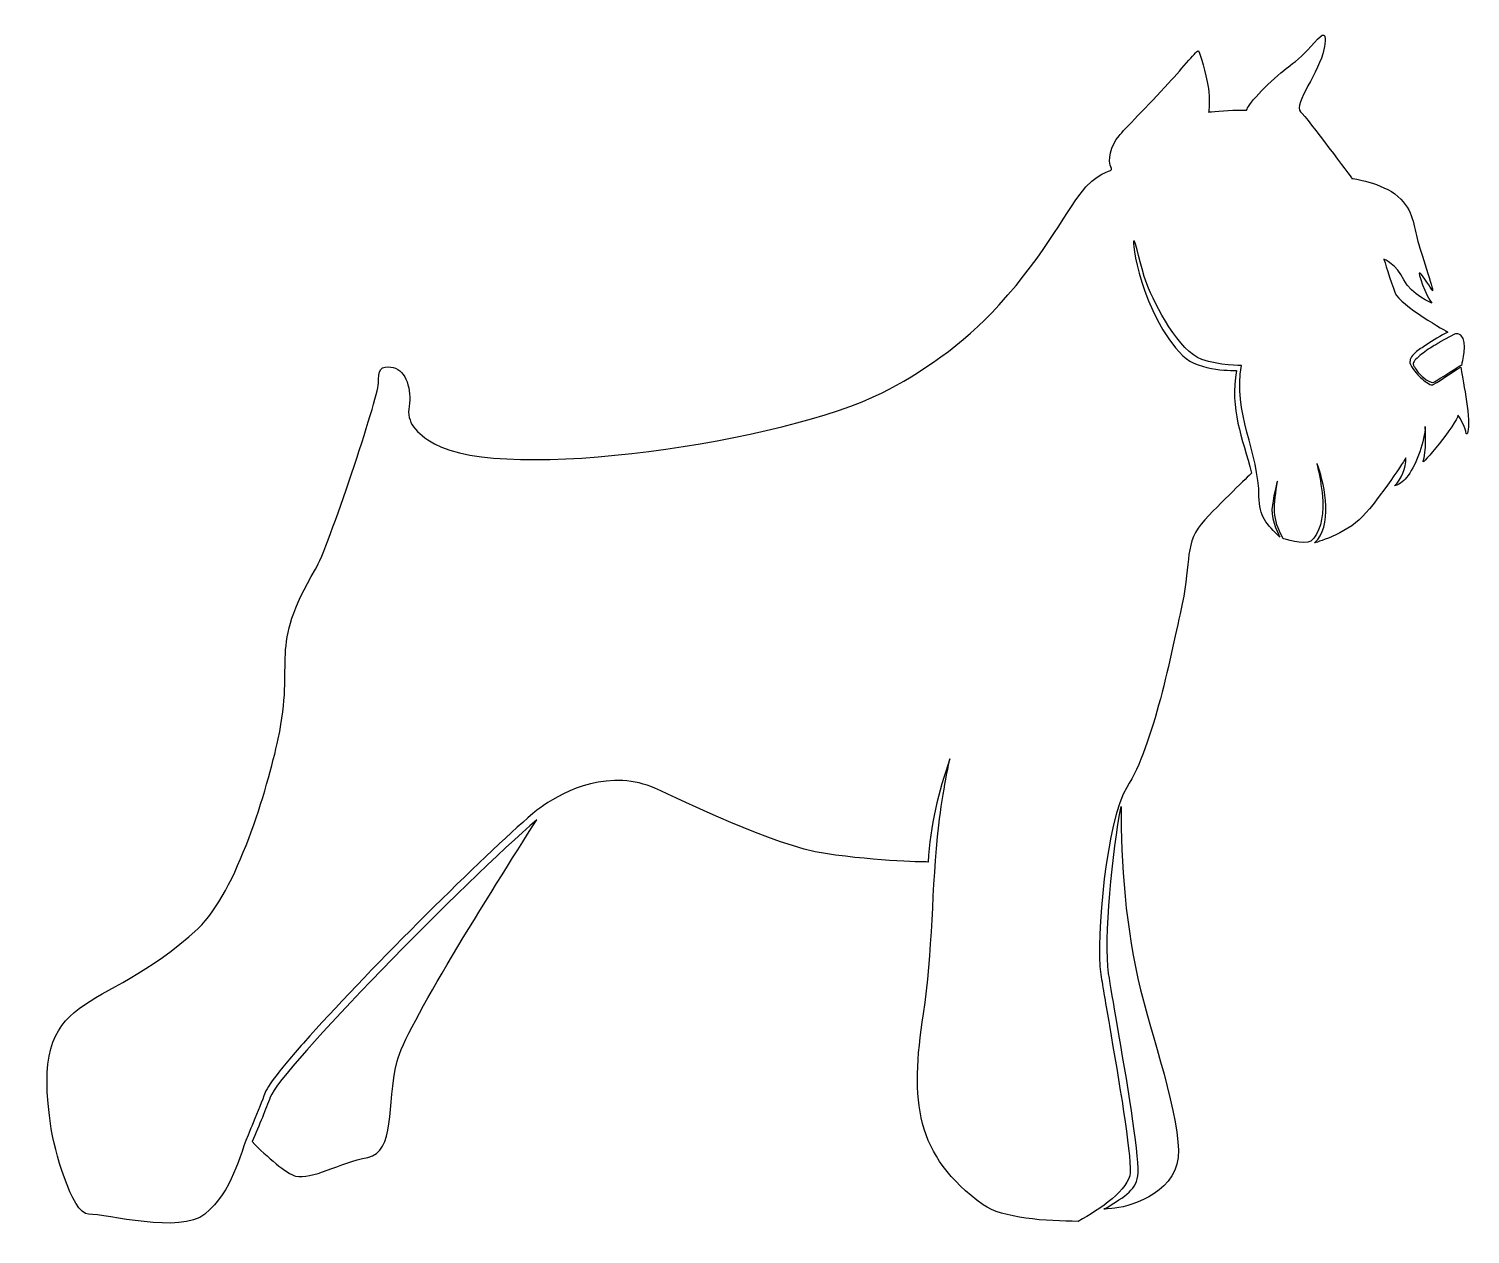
# Model space of a CAD drawing. Header units: centimetres. Extents: x -10 to 9.8, y -8.3 to 8.2.
import ezdxf

# ---------------------------------------------------------------- set-up
doc = ezdxf.new("R2010")
doc.units = ezdxf.units.CM
doc.header["$MEASUREMENT"] = 0
doc.layers.add('Camada 1', color=7, linetype='Continuous')

msp = doc.modelspace()

# ---------------------------------------------------------------- linework, layer by layer
at = {"layer": 'Camada 1'}
for points, knots in [([(6.17462, 7.08075), (6.17462, 7.08075), (6.19576, 7.27223), (6.17052, 7.40465), (6.17052, 7.40465), (6.12549, 7.64068), (6.06826, 7.86039), (6.03548, 7.91672), (6.03548, 7.91672), (6.02074, 7.94209), (5.8303, 7.69759), (5.62508, 7.47492), (5.62508, 7.47492), (5.3438, 7.16988), (5.01156, 6.83558), (4.94828, 6.75642), (4.94828, 6.75642), (4.83858, 6.61942), (4.77918, 6.41836), (4.84303, 6.3088), (4.84303, 6.3088), (4.87309, 6.25739), (4.71587, 6.30012), (4.49481, 6.05379), (4.49481, 6.05379), (4.24412, 5.77458), (3.96697, 5.16812), (3.30649, 4.43954), (3.30649, 4.43954), (2.80127, 3.88235), (2.2176, 3.4972), (1.70267, 3.23627), (1.70267, 3.23627), (0.39335, 2.57293), (-3.46636, 1.98752), (-4.42913, 2.53764), (-4.42913, 2.53764), (-4.68517, 2.68388), (-4.81312, 2.83024), (-4.77655, 3.04971), (-4.77655, 3.04971), (-4.73998, 3.26908), (-4.81312, 3.5434), (-4.99602, 3.57996), (-4.99602, 3.57996), (-5.17882, 3.61653), (-5.19721, 3.54339), (-5.19721, 3.36059), (-5.19721, 3.36059), (-5.19721, 3.17768), (-5.89209, 1.09295), (-6.05671, 0.81866), (-6.05671, 0.81866), (-6.71399, -0.27701), (-6.33217, -0.40988), (-6.56865, -1.50383), (-6.56865, -1.50383), (-6.71502, -2.18053), (-7.13557, -3.60692), (-7.6659, -4.10061), (-7.6659, -4.10061), (-9.02201, -5.36324), (-9.98446, -4.84947), (-9.67757, -6.84382), (-9.67757, -6.84382), (-9.641, -7.08155), (-9.40325, -8.01418), (-9.1655, -8.01418), (-9.1655, -8.01418), (-8.92788, -8.01418), (-7.90373, -8.2885), (-7.57459, -8.01418), (-7.57459, -8.01418), (-7.18396, -7.68869), (-7.11792, -7.24186), (-6.95203, -6.85774), (-6.95203, -6.85774), (-6.93888, -6.82726), (-6.92555, -6.79604), (-6.91229, -6.76442), (-6.91229, -6.76442), (-6.91229, -6.76442), (-6.91204, -6.76442), (-6.91204, -6.76442), (-6.91204, -6.76442), (-6.84579, -6.60686), (-6.78922, -6.46197), (-6.74707, -6.34955), (-6.74707, -6.34955), (-6.74707, -6.34955), (-6.74707, -6.34931), (-6.74707, -6.34931), (-6.74707, -6.34931), (-6.74707, -6.34931), (-6.74707, -6.3492), (-6.74707, -6.3492), (-6.74707, -6.3492), (-6.72421, -6.28877), (-6.65338, -6.18558), (-6.54588, -6.05091), (-6.54588, -6.05091), (-6.44076, -5.91917), (-6.29955, -5.75545), (-6.13345, -5.57082), (-6.13345, -5.57082), (-5.2808, -4.62253), (-3.76128, -3.10953), (-3.08217, -2.52891), (-3.08217, -2.52891), (-2.98025, -2.44184), (-2.47299, -2.04253), (-1.84953, -2.07531), (-1.84953, -2.07531), (-1.69483, -2.08343), (-1.54973, -2.12135), (-1.41172, -2.18056), (-1.41172, -2.18056), (-1.02773, -2.34508), (0.1975, -2.96682), (0.92905, -3.0766), (0.92905, -3.0766), (1.66057, -3.1863), (2.3342, -3.19143), (2.3342, -3.19143), (2.3342, -3.19143), (2.35751, -2.68806), (2.47461, -2.23755), (2.62977, -1.77816), (2.62977, -1.77816), (2.62977, -1.77816), (2.53312, -2.2193), (2.47875, -2.686), (2.47875, -2.686), (2.38003, -3.53489), (2.40025, -4.43931), (2.26954, -5.27206), (2.26954, -5.27206), (2.08161, -6.46872), (2.15212, -7.21098), (3.087, -7.88622), (3.087, -7.88622), (3.34383, -8.07177), (3.95737, -8.11244), (4.38819, -8.11268), (4.38819, -8.11268), (4.68661, -7.94517), (5.08923, -7.67704), (5.09976, -7.445), (5.09976, -7.445), (5.11278, -7.15914), (4.94347, -6.17661), (4.8148, -5.42962), (4.8148, -5.42962), (4.76612, -5.14675), (4.72317, -4.89746), (4.69828, -4.7335), (4.69828, -4.7335), (4.69828, -4.7335), (4.6978, -4.73054), (4.6978, -4.73054), (4.6978, -4.73054), (4.62194, -4.22945), (4.78233, -2.59771), (5.05314, -2.17017), (5.05314, -2.17017), (5.42125, -1.58729), (5.66049, -0.34867), (5.81175, 0.34308), (5.81175, 0.34308), (5.93973, 0.92829), (5.83003, 1.18432), (6.12264, 1.49518), (6.12264, 1.49518), (6.41524, 1.80607), (6.76277, 2.13534), (6.76277, 2.13534), (6.76277, 2.13534), (6.6372, 2.6217), (6.4599, 3.00764), (6.55618, 3.54062), (6.55618, 3.54062), (6.55618, 3.54062), (6.04217, 3.52223), (5.82294, 3.74147), (5.82294, 3.74147), (5.26059, 4.30392), (5.10351, 5.34942), (5.15341, 5.31733), (5.15341, 5.31733), (5.17923, 5.30077), (5.22744, 4.99755), (5.32811, 4.72792), (5.32811, 4.72792), (5.43926, 4.43018), (5.77459, 3.80011), (6.08204, 3.69144), (6.08204, 3.69144), (6.31522, 3.60908), (6.62631, 3.60908), (6.62631, 3.60908), (6.62631, 3.60908), (6.50259, 2.98117), (6.86417, 2.40523), (6.86417, 1.81364), (6.86417, 1.81364), (6.86417, 1.54228), (6.97238, 1.43089), (7.14751, 1.25952), (7.14751, 1.25952), (7.14751, 1.25952), (7.03316, 1.48846), (7.04229, 1.63507), (7.04229, 1.63507), (7.05155, 1.78152), (7.11553, 2.0243), (7.11553, 2.0243), (7.11553, 2.0243), (7.09965, 1.86904), (7.06595, 1.7291), (7.07637, 1.60398), (7.07637, 1.60398), (7.08709, 1.47486), (7.11772, 1.38782), (7.19324, 1.23883), (7.19324, 1.23883), (7.19324, 1.23883), (7.49063, 1.14033), (7.57292, 1.20443), (7.57292, 1.20443), (7.69413, 1.29891), (7.74805, 1.5201), (7.73744, 1.75066), (7.73744, 1.75066), (7.72291, 2.06668), (7.61748, 2.38029), (7.67357, 2.22583), (7.67357, 2.22583), (7.77057, 1.9586), (7.87534, 1.3966), (7.6256, 1.1793), (7.6256, 1.1793), (7.6256, 1.1793), (8.04534, 1.2931), (8.28288, 1.53977), (8.28288, 1.53977), (8.52042, 1.78641), (8.87676, 2.34373), (8.87676, 2.34373), (8.87676, 2.34373), (8.8811, 2.20056), (8.81289, 2.05309), (8.72148, 1.95998), (8.72148, 1.95998), (8.80922, 1.99049), (8.84946, 2.02647), (8.90579, 2.10222), (8.90579, 2.10222), (9.02562, 2.26319), (9.13338, 2.58093), (9.14172, 2.7732), (9.14172, 2.7732), (9.14172, 2.7732), (9.15998, 2.38945), (9.11428, 2.29803), (9.11428, 2.29803), (9.06859, 2.20675), (9.58032, 2.81878), (9.58934, 2.92845), (9.58934, 2.92845), (9.59072, 2.94467), (9.69274, 2.75629), (9.70345, 2.67265), (9.70345, 2.67265), (9.70951, 2.65974), (9.72642, 2.69641), (9.73099, 2.73091), (9.73099, 2.73091), (9.75658, 2.91863), (9.6478, 3.46074), (9.62659, 3.58573), (9.62659, 3.58573), (9.49361, 3.5126), (9.38264, 3.41915), (9.25035, 3.34787), (9.25035, 3.34787), (9.24601, 3.34546), (9.24106, 3.34387), (9.23596, 3.34319), (9.23596, 3.34319), (9.23596, 3.34319), (9.23596, 3.34319), (9.23596, 3.34319), (9.23596, 3.34319), (9.20215, 3.33816), (9.12878, 3.39907), (9.07634, 3.44294), (9.07634, 3.44294), (9.04266, 3.47128), (8.93902, 3.59579), (8.93182, 3.64368), (8.93182, 3.64368), (8.92634, 3.68046), (8.94531, 3.7361), (9.00289, 3.78444), (9.00289, 3.78444), (9.05192, 3.82556), (9.10399, 3.85641), (9.15669, 3.89173), (9.15669, 3.89173), (9.2458, 3.95147), (9.35502, 4.01796), (9.45009, 4.06572), (9.45009, 4.06572), (9.45009, 4.06572), (8.79453, 4.4359), (8.73066, 4.60031), (8.73066, 4.60031), (8.66668, 4.76483), (8.5753, 5.06635), (8.5753, 5.06635), (8.5753, 5.06635), (8.5753, 5.06635), (8.74884, 4.99322), (8.84936, 4.78311), (8.84936, 4.78311), (8.94993, 4.573), (9.23314, 4.46333), (9.23314, 4.46333), (9.23314, 4.46333), (9.15911, 4.53942), (9.0187, 4.92011), (9.06952, 4.87497), (9.06952, 4.87497), (9.11294, 4.83647), (9.22136, 4.66531), (9.23758, 4.63687), (9.23758, 4.63687), (9.27415, 4.57289), (9.10505, 5.09822), (9.04107, 5.3083), (9.04107, 5.3083), (8.9772, 5.51851), (8.98646, 5.7333), (8.7672, 5.92504), (8.7672, 5.92504), (8.54783, 6.11697), (8.13678, 6.17171), (8.13678, 6.17171), (8.13678, 6.17171), (8.13678, 6.17171), (7.53377, 6.98493), (7.43323, 7.08537), (7.43323, 7.08537), (7.33279, 7.18591), (7.69829, 7.64269), (7.75314, 7.93505), (7.75314, 7.93505), (7.76423, 7.99434), (7.76936, 8.04176), (7.77005, 8.07856), (7.77005, 8.07856), (7.77291, 8.22011), (7.6662, 8.07398), (7.52931, 7.92878), (7.52931, 7.92878), (7.42295, 7.81591), (7.28756, 7.71444), (7.24142, 7.67925), (7.24142, 7.67925), (7.04957, 7.53312), (6.70365, 7.19231), (6.70365, 7.11931), (6.70365, 7.11931), (6.70365, 7.09187), (6.64219, 7.10936), (6.55969, 7.10754), (6.55969, 7.10754), (6.42209, 7.10451), (6.17462, 7.08075), (6.17462, 7.08075), (6.17462, 7.08075), (6.17462, 7.08075), (6.17462, 7.08075), (6.17462, 7.08075)], [0, 0, 0, 0, 0.01030928, 0.01030928, 0.01030928, 0.01030928, 0.02061856, 0.02061856, 0.02061856, 0.02061856, 0.03092784, 0.03092784, 0.03092784, 0.03092784, 0.04123711, 0.04123711, 0.04123711, 0.04123711, 0.05154639, 0.05154639, 0.05154639, 0.05154639, 0.06185567, 0.06185567, 0.06185567, 0.06185567, 0.07216495, 0.07216495, 0.07216495, 0.07216495, 0.08247423, 0.08247423, 0.08247423, 0.08247423, 0.09278351, 0.09278351, 0.09278351, 0.09278351, 0.10309278, 0.10309278, 0.10309278, 0.10309278, 0.11340206, 0.11340206, 0.11340206, 0.11340206, 0.12371134, 0.12371134, 0.12371134, 0.12371134, 0.13402062, 0.13402062, 0.13402062, 0.13402062, 0.1443299, 0.1443299, 0.1443299, 0.1443299, 0.15463918, 0.15463918, 0.15463918, 0.15463918, 0.16494845, 0.16494845, 0.16494845, 0.16494845, 0.17525773, 0.17525773, 0.17525773, 0.17525773, 0.18556701, 0.18556701, 0.18556701, 0.18556701, 0.19587629, 0.19587629, 0.19587629, 0.19587629, 0.20618557, 0.20618557, 0.20618557, 0.20618557, 0.21649485, 0.21649485, 0.21649485, 0.21649485, 0.22680412, 0.22680412, 0.22680412, 0.22680412, 0.2371134, 0.2371134, 0.2371134, 0.2371134, 0.24742268, 0.24742268, 0.24742268, 0.24742268, 0.25773196, 0.25773196, 0.25773196, 0.25773196, 0.26804124, 0.26804124, 0.26804124, 0.26804124, 0.27835052, 0.27835052, 0.27835052, 0.27835052, 0.28865979, 0.28865979, 0.28865979, 0.28865979, 0.29896907, 0.29896907, 0.29896907, 0.29896907, 0.30927835, 0.30927835, 0.30927835, 0.30927835, 0.31958763, 0.31958763, 0.31958763, 0.31958763, 0.32989691, 0.32989691, 0.32989691, 0.32989691, 0.34020619, 0.34020619, 0.34020619, 0.34020619, 0.35051546, 0.35051546, 0.35051546, 0.35051546, 0.36082474, 0.36082474, 0.36082474, 0.36082474, 0.37113402, 0.37113402, 0.37113402, 0.37113402, 0.3814433, 0.3814433, 0.3814433, 0.3814433, 0.39175258, 0.39175258, 0.39175258, 0.39175258, 0.40206186, 0.40206186, 0.40206186, 0.40206186, 0.41237113, 0.41237113, 0.41237113, 0.41237113, 0.42268041, 0.42268041, 0.42268041, 0.42268041, 0.43298969, 0.43298969, 0.43298969, 0.43298969, 0.44329897, 0.44329897, 0.44329897, 0.44329897, 0.45360825, 0.45360825, 0.45360825, 0.45360825, 0.46391753, 0.46391753, 0.46391753, 0.46391753, 0.4742268, 0.4742268, 0.4742268, 0.4742268, 0.48453608, 0.48453608, 0.48453608, 0.48453608, 0.49484536, 0.49484536, 0.49484536, 0.49484536, 0.50515464, 0.50515464, 0.50515464, 0.50515464, 0.51546392, 0.51546392, 0.51546392, 0.51546392, 0.5257732, 0.5257732, 0.5257732, 0.5257732, 0.53608247, 0.53608247, 0.53608247, 0.53608247, 0.54639175, 0.54639175, 0.54639175, 0.54639175, 0.55670103, 0.55670103, 0.55670103, 0.55670103, 0.56701031, 0.56701031, 0.56701031, 0.56701031, 0.57731959, 0.57731959, 0.57731959, 0.57731959, 0.58762887, 0.58762887, 0.58762887, 0.58762887, 0.59793814, 0.59793814, 0.59793814, 0.59793814, 0.60824742, 0.60824742, 0.60824742, 0.60824742, 0.6185567, 0.6185567, 0.6185567, 0.6185567, 0.62886598, 0.62886598, 0.62886598, 0.62886598, 0.63917526, 0.63917526, 0.63917526, 0.63917526, 0.64948454, 0.64948454, 0.64948454, 0.64948454, 0.65979381, 0.65979381, 0.65979381, 0.65979381, 0.67010309, 0.67010309, 0.67010309, 0.67010309, 0.68041237, 0.68041237, 0.68041237, 0.68041237, 0.69072165, 0.69072165, 0.69072165, 0.69072165, 0.70103093, 0.70103093, 0.70103093, 0.70103093, 0.71134021, 0.71134021, 0.71134021, 0.71134021, 0.72164948, 0.72164948, 0.72164948, 0.72164948, 0.73195876, 0.73195876, 0.73195876, 0.73195876, 0.74226804, 0.74226804, 0.74226804, 0.74226804, 0.75257732, 0.75257732, 0.75257732, 0.75257732, 0.7628866, 0.7628866, 0.7628866, 0.7628866, 0.77319588, 0.77319588, 0.77319588, 0.77319588, 0.78350515, 0.78350515, 0.78350515, 0.78350515, 0.79381443, 0.79381443, 0.79381443, 0.79381443, 0.80412371, 0.80412371, 0.80412371, 0.80412371, 0.81443299, 0.81443299, 0.81443299, 0.81443299, 0.82474227, 0.82474227, 0.82474227, 0.82474227, 0.83505155, 0.83505155, 0.83505155, 0.83505155, 0.84536082, 0.84536082, 0.84536082, 0.84536082, 0.8556701, 0.8556701, 0.8556701, 0.8556701, 0.86597938, 0.86597938, 0.86597938, 0.86597938, 0.87628866, 0.87628866, 0.87628866, 0.87628866, 0.88659794, 0.88659794, 0.88659794, 0.88659794, 0.89690722, 0.89690722, 0.89690722, 0.89690722, 0.90721649, 0.90721649, 0.90721649, 0.90721649, 0.91752577, 0.91752577, 0.91752577, 0.91752577, 0.92783505, 0.92783505, 0.92783505, 0.92783505, 0.93814433, 0.93814433, 0.93814433, 0.93814433, 0.94845361, 0.94845361, 0.94845361, 0.94845361, 0.95876289, 0.95876289, 0.95876289, 0.95876289, 0.96907216, 0.96907216, 0.96907216, 0.96907216, 0.97938144, 0.97938144, 0.97938144, 0.97938144, 1, 1, 1, 1]), ([(9.64508, 3.62434), (9.64508, 3.62434), (9.59116, 3.58994), (9.59116, 3.58994), (9.59116, 3.58994), (9.59116, 3.58994), (9.52374, 3.54697), (9.52374, 3.54697), (9.52374, 3.54697), (9.52374, 3.54697), (9.52374, 3.54697), (9.52374, 3.54697), (9.52374, 3.54697), (9.40595, 3.47225), (9.28199, 3.39423), (9.25159, 3.37787), (9.25159, 3.37787), (9.24998, 3.37694), (9.24794, 3.37639), (9.24577, 3.37604), (9.24577, 3.37604), (9.24577, 3.37604), (9.24577, 3.37604), (9.24577, 3.37604), (9.24577, 3.37604), (9.24577, 3.37604), (9.24577, 3.37604), (9.24577, 3.37604), (9.24577, 3.37604), (9.2187, 3.37204), (9.16888, 3.40139), (9.11906, 3.44311), (9.11906, 3.44311), (9.06765, 3.48618), (9.01762, 3.54193), (8.99259, 3.58855), (8.99259, 3.58855), (8.98436, 3.6035), (8.97899, 3.61734), (8.9773, 3.629), (8.9773, 3.629), (8.9733, 3.65607), (9.0127, 3.69914), (9.06662, 3.74438), (9.06662, 3.74438), (9.12319, 3.79179), (9.19494, 3.84), (9.25148, 3.87577), (9.25148, 3.87577), (9.26746, 3.88204), (9.28323, 3.89061), (9.299, 3.90046), (9.299, 3.90046), (9.31498, 3.91051), (9.33064, 3.9216), (9.34689, 3.93337), (9.34689, 3.93337), (9.34689, 3.93337), (9.54112, 4.03997), (9.54112, 4.03997), (9.54112, 4.03997), (9.55824, 4.04383), (9.57462, 4.04489), (9.58943, 4.04235), (9.58943, 4.04235), (9.60441, 4.03984), (9.61811, 4.03354), (9.63023, 4.02259), (9.63023, 4.02259), (9.72998, 3.93189), (9.64555, 3.63164), (9.64531, 3.63072), (9.64531, 3.63072), (9.64531, 3.63072), (9.64452, 3.62752), (9.64452, 3.62752), (9.64452, 3.62752), (9.64452, 3.62752), (9.64508, 3.62442), (9.64508, 3.62442), (9.64508, 3.62442), (9.64508, 3.62442), (9.64508, 3.62434), (9.64508, 3.62434), (9.64508, 3.62434), (9.64508, 3.62434), (9.64508, 3.62434), (9.64508, 3.62434)], [0, 0, 0, 0, 0.04347826, 0.04347826, 0.04347826, 0.04347826, 0.08695652, 0.08695652, 0.08695652, 0.08695652, 0.13043478, 0.13043478, 0.13043478, 0.13043478, 0.17391304, 0.17391304, 0.17391304, 0.17391304, 0.2173913, 0.2173913, 0.2173913, 0.2173913, 0.26086957, 0.26086957, 0.26086957, 0.26086957, 0.30434783, 0.30434783, 0.30434783, 0.30434783, 0.34782609, 0.34782609, 0.34782609, 0.34782609, 0.39130435, 0.39130435, 0.39130435, 0.39130435, 0.43478261, 0.43478261, 0.43478261, 0.43478261, 0.47826087, 0.47826087, 0.47826087, 0.47826087, 0.52173913, 0.52173913, 0.52173913, 0.52173913, 0.56521739, 0.56521739, 0.56521739, 0.56521739, 0.60869565, 0.60869565, 0.60869565, 0.60869565, 0.65217391, 0.65217391, 0.65217391, 0.65217391, 0.69565217, 0.69565217, 0.69565217, 0.69565217, 0.73913043, 0.73913043, 0.73913043, 0.73913043, 0.7826087, 0.7826087, 0.7826087, 0.7826087, 0.82608696, 0.82608696, 0.82608696, 0.82608696, 0.86956522, 0.86956522, 0.86956522, 0.86956522, 0.91304348, 0.91304348, 0.91304348, 0.91304348, 1, 1, 1, 1]), ([(4.75333, -7.94028), (4.78828, -7.93914), (4.65213, -7.94634), (4.84943, -7.93642), (4.84943, -7.93642), (5.04662, -7.9266), (5.70208, -7.74928), (5.75692, -7.23721), (5.75692, -7.23721), (5.80716, -6.76718), (5.36171, -5.43421), (5.24188, -4.94168), (5.24188, -4.94168), (5.0409, -4.11533), (4.96618, -3.1859), (4.97772, -2.43174), (4.97772, -2.43174), (4.85765, -3.00686), (4.73793, -4.27573), (4.80442, -4.71443), (4.80442, -4.71443), (4.80442, -4.71443), (4.80487, -4.71753), (4.80487, -4.71753), (4.80487, -4.71753), (4.83024, -4.88467), (4.87274, -5.13147), (4.92097, -5.41148), (4.92097, -5.41148), (5.05043, -6.16303), (5.22064, -7.15154), (5.20714, -7.4497), (5.20714, -7.4497), (5.19651, -7.68207), (5.04011, -7.75999), (4.75333, -7.94028), (4.75333, -7.94028), (4.75333, -7.94028), (4.75333, -7.94028), (4.75333, -7.94028)], [0, 0, 0, 0, 0.09090909, 0.09090909, 0.09090909, 0.09090909, 0.18181818, 0.18181818, 0.18181818, 0.18181818, 0.27272727, 0.27272727, 0.27272727, 0.27272727, 0.36363636, 0.36363636, 0.36363636, 0.36363636, 0.45454545, 0.45454545, 0.45454545, 0.45454545, 0.54545455, 0.54545455, 0.54545455, 0.54545455, 0.63636364, 0.63636364, 0.63636364, 0.63636364, 0.72727273, 0.72727273, 0.72727273, 0.72727273, 0.81818182, 0.81818182, 0.81818182, 0.81818182, 1, 1, 1, 1]), ([(-3.02891, -2.61554), (-3.6582, -3.60095), (-4.83453, -5.48024), (-4.94124, -5.92034), (-4.94124, -5.92034), (-5.08748, -6.5238), (-4.95952, -7.16383), (-5.34351, -7.23696), (-5.34351, -7.23696), (-5.7275, -7.3102), (-6.11162, -7.54785), (-6.33109, -7.493), (-6.33109, -7.493), (-6.45529, -7.46204), (-6.72, -7.23172), (-6.92643, -7.02114), (-6.92643, -7.02114), (-6.82406, -6.79071), (-6.73736, -6.57087), (-6.67852, -6.41403), (-6.67852, -6.41403), (-6.5317, -6.02258), (-3.97032, -3.42032), (-3.02891, -2.61554), (-3.02891, -2.61554), (-3.02891, -2.61554), (-3.02891, -2.61554), (-3.02891, -2.61554)], [0, 0, 0, 0, 0.125, 0.125, 0.125, 0.125, 0.25, 0.25, 0.25, 0.25, 0.375, 0.375, 0.375, 0.375, 0.5, 0.5, 0.5, 0.5, 0.625, 0.625, 0.625, 0.625, 0.75, 0.75, 0.75, 0.75, 1, 1, 1, 1])]:
    msp.add_open_spline(points, degree=3, knots=knots, dxfattribs=at)

doc.saveas('drawing.dxf')
